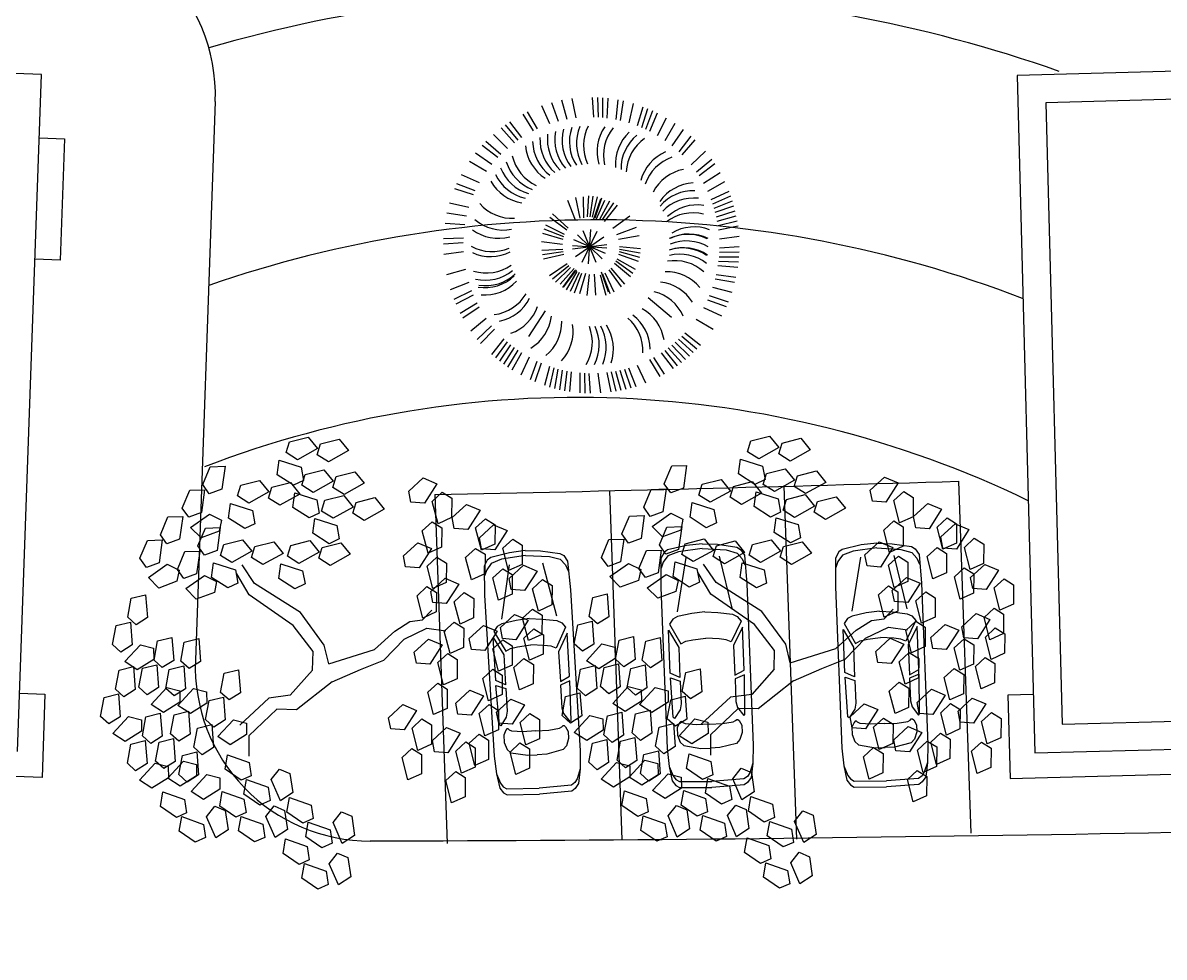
# Model space of a CAD drawing. Extents: x 302512 to 1034855, y -184136 to 410364.
# Drawn here: x 515227 to 531572, y -50571 to -37193 of the extents above; entities that cross this region are included whole.
import ezdxf

# ---------------------------------------------------------------- set-up
doc = ezdxf.new("R2010")
doc.units = 0
doc.header["$MEASUREMENT"] = 0
doc.linetypes.add('ACAD_ISO04W100', pattern=[30.5, 24, -3, 0.5, -3])
for name, color, linetype in [('2D', 3, 'Continuous'), ('TREE2', 84, 'Continuous'), ('WALL', 4, 'Continuous'), ('WZ', 2, 'Continuous'), ('树树', 104, 'Continuous'), ('环境', 8, 'Continuous'), ('红线', 20, 'Continuous'), ('道路线', 161, 'Continuous')]:
    doc.layers.add(name, color=color, linetype=linetype)
doc.styles.add('DIM', font='txt')

# ---------------------------------------------------------------- blocks, each defined once
blk = doc.blocks.new('A$C2FB4403F')
at = {"layer": 'WZ'}
for p, q in [((19976, 10685), (18724, 10729)), ((19632, 991), (19976, 10685)), ((19661, 1823), (20024, 1811)), ((20024, 1811), (19983, 619)), ((19983, 619), (16585, 737))]:
    blk.add_line(p, q, dxfattribs=at)
blk.add_lwpolyline([(19944, 9776), (20304, 9763), (20243, 8024), (19883, 8037)], dxfattribs=at)
blk = doc.blocks.new('A$C7F351EC2')
at = {"layer": 'WZ'}
for p, q in [((11135, 10828), (7549, 10732)), ((7549, 10732), (7801, 1037)), ((11146, 10428), (7959, 10343)), ((7959, 10343), (8190, 1447)), ((8190, 1447), (11229, 1527)), ((7801, 1037), (11640, 1137))]:
    blk.add_line(p, q, dxfattribs=at)
blk.add_lwpolyline([(7779, 1870), (7416, 1860), (7447, 668), (10846, 757), (10837, 1116)], dxfattribs=at)
blk = doc.blocks.new('M_F18')
for p, q in [((-817.1, 1597.1), (-695, 1697.2)), ((-695, 1697.2), (-586.3, 1644.3)), ((-2, 1552.7), (58.6, 1698.6)), ((58.6, 1698.6), (179.4, 1703.1)), ((179.4, 1703.1), (154.6, 1517)), ((-1054.4, 1505.4), (-932.2, 1605.4)), ((-932.2, 1605.4), (-823.5, 1552.5)), ((-804.8, 1506.1), (-817.1, 1597.1)), ((-586.3, 1644.3), (-695.9, 1491.8)), ((207.9, 1556.9), (249.7, 1658.4)), ((249.7, 1658.4), (340.8, 1647)), ((340.8, 1647), (406.2, 1503.2)), ((409.9, 1506), (470.4, 1651.8)), ((470.4, 1651.8), (591.3, 1656.4)), ((591.3, 1656.4), (566.5, 1470.2)), ((619.7, 1510.1), (661.6, 1611.7)), ((661.6, 1611.7), (752.7, 1600.2)), ((681.4, 1449.5), (741.9, 1595.4)), ((741.9, 1595.4), (862.8, 1599.9)), ((752.7, 1600.2), (818, 1456.4)), ((862.8, 1599.9), (838, 1413.8)), ((-1042, 1414.4), (-1054.4, 1505.4)), ((-823.5, 1552.5), (-933.2, 1400)), ((-695.9, 1491.8), (-804.8, 1506.1)), ((-589.3, 1409.2), (-467.1, 1509.3)), ((-467.1, 1509.3), (-358.4, 1456.4)), ((51.9, 1478.3), (-2, 1552.7)), ((154.6, 1517), (51.9, 1478.3)), ((327.1, 1411.8), (207.9, 1556.9)), ((406.2, 1503.2), (327.1, 1411.8)), ((463.7, 1431.6), (409.9, 1506)), ((738.9, 1365), (619.7, 1510.1)), ((891.2, 1453.7), (933.1, 1555.2)), ((933.1, 1555.2), (1024.2, 1543.8)), ((1024.2, 1543.8), (1089.5, 1400)), ((-933.2, 1400), (-1042, 1414.4)), ((-826.6, 1317.5), (-704.4, 1417.6)), ((-704.4, 1417.6), (-595.7, 1364.6)), ((-576.9, 1318.3), (-589.3, 1409.2)), ((-358.4, 1456.4), (-468.1, 1303.9)), ((235.6, 1304), (277.5, 1405.5)), ((277.5, 1405.5), (368.6, 1394.1)), ((566.5, 1470.2), (463.7, 1431.6)), ((735.2, 1375.1), (681.4, 1449.5)), ((838, 1413.8), (735.2, 1375.1)), ((818, 1456.4), (738.9, 1365)), ((1010.4, 1308.6), (891.2, 1453.7)), ((1089.5, 1400), (1010.4, 1308.6)), ((1040.7, 1252.4), (1101.3, 1398.2)), ((1101.3, 1398.2), (1222.1, 1402.8)), ((1222.1, 1402.8), (1197.3, 1216.6)), ((-1067.2, 1334.9), (-880.9, 1358.8)), ((-1031.7, 1219.3), (-1067.2, 1334.9)), ((-880.9, 1358.8), (-817.1, 1269.4)), ((-814.2, 1226.5), (-826.6, 1317.5)), ((-595.7, 1364.6), (-705.3, 1212.1)), ((-468.1, 1303.9), (-576.9, 1318.3)), ((-352.8, 1287.3), (-230.6, 1387.4)), ((-121.9, 1334.4), (-231.6, 1181.9)), ((-230.6, 1387.4), (-121.9, 1334.4)), ((354.8, 1158.9), (235.6, 1304)), ((368.6, 1394.1), (433.9, 1250.3)), ((647.4, 1257.2), (689.3, 1358.8)), ((689.3, 1358.8), (780.4, 1347.4)), ((780.4, 1347.4), (845.7, 1203.6)), ((1250.6, 1256.5), (1292.4, 1358.1)), ((1292.4, 1358.1), (1383.5, 1346.6)), ((1383.5, 1346.6), (1448.9, 1202.8)), ((-875.2, 1198.3), (-1031.7, 1219.3)), ((-817.1, 1269.4), (-875.2, 1198.3)), ((-705.3, 1212.1), (-814.2, 1226.5)), ((-590.1, 1195.5), (-467.9, 1295.6)), ((-359.2, 1242.6), (-468.8, 1090.2)), ((-467.9, 1295.6), (-359.2, 1242.6)), ((-340.4, 1196.3), (-352.8, 1287.3)), ((433.9, 1250.3), (354.8, 1158.9)), ((766.6, 1112.1), (647.4, 1257.2)), ((918.9, 1200.8), (960.8, 1302.3)), ((960.8, 1302.3), (1051.9, 1290.9)), ((1094.6, 1178), (1040.7, 1252.4)), ((1051.9, 1290.9), (1117.2, 1147.1)), ((1197.3, 1216.6), (1094.6, 1178)), ((1369.8, 1111.4), (1250.6, 1256.5)), ((-1027.5, 1108.9), (-905.3, 1209)), ((-796.6, 1156), (-906.2, 1003.5)), ((-905.3, 1209), (-796.6, 1156)), ((-839.4, 1147), (-653.1, 1170.9)), ((-803.9, 1031.4), (-839.4, 1147)), ((-653.1, 1170.9), (-589.3, 1081.5)), ((-577.7, 1104.5), (-590.1, 1195.5)), ((-231.6, 1181.9), (-340.4, 1196.3)), ((182.1, 1055.2), (242.6, 1201.1)), ((242.6, 1201.1), (363.4, 1205.6)), ((363.4, 1205.6), (338.6, 1019.5)), ((391.9, 1059.4), (433.8, 1160.9)), ((433.8, 1160.9), (524.9, 1149.5)), ((524.9, 1149.5), (590.2, 1005.7)), ((845.7, 1203.6), (766.6, 1112.1)), ((1038.1, 1055.7), (918.9, 1200.8)), ((1117.2, 1147.1), (1038.1, 1055.7)), ((1448.9, 1202.8), (1369.8, 1111.4)), ((-1554.2, 1048.2), (-1446.3, 1102.8)), ((-1548.4, 890.4), (-1554.2, 1048.2)), ((-1446.3, 1102.8), (-1391.2, 923.2)), ((-1264.8, 1017.1), (-1142.6, 1117.2)), ((-1033.9, 1064.2), (-1143.5, 911.8)), ((-1142.6, 1117.2), (-1033.9, 1064.2)), ((-1015.1, 1017.9), (-1027.5, 1108.9)), ((-647.4, 1010.4), (-803.9, 1031.4)), ((-589.3, 1081.5), (-647.4, 1010.4)), ((-602.9, 1025.1), (-416.6, 1049)), ((-567.4, 909.5), (-602.9, 1025.1)), ((-468.8, 1090.2), (-577.7, 1104.5)), ((-416.6, 1049), (-352.8, 959.6)), ((235.9, 980.8), (182.1, 1055.2)), ((511.1, 914.2), (391.9, 1059.4)), ((506.2, 886.3), (566.8, 1032.2)), ((566.8, 1032.2), (687.6, 1036.7)), ((687.6, 1036.7), (662.8, 850.6)), ((1278.3, 1003.6), (1320.2, 1105.2)), ((1320.2, 1105.2), (1411.3, 1093.8)), ((1411.3, 1093.8), (1476.6, 950)), ((-1252.4, 926.1), (-1264.8, 1017.1)), ((-906.2, 1003.5), (-1015.1, 1017.9)), ((-449.1, 836.5), (-327, 936.6)), ((-352.8, 959.6), (-410.9, 888.5)), ((-327, 936.6), (-218.3, 883.7)), ((338.6, 1019.5), (235.9, 980.8)), ((590.2, 1005.7), (511.1, 914.2)), ((716.1, 890.4), (757.9, 992)), ((757.9, 992), (849, 980.6)), ((849, 980.6), (914.4, 836.8)), ((1145.9, 858.1), (1206.5, 1003.9)), ((1206.5, 1003.9), (1327.3, 1008.5)), ((1397.5, 858.5), (1278.3, 1003.6)), ((1327.3, 1008.5), (1302.5, 822.3)), ((1355.8, 862.2), (1397.6, 963.7)), ((1476.6, 950), (1397.5, 858.5)), ((1397.6, 963.7), (1488.7, 952.3)), ((1488.7, 952.3), (1554.1, 808.5)), ((-1624.6, 803.8), (-1516.7, 858.3)), ((-1468.4, 845.2), (-1548.4, 890.4)), ((-1516.7, 858.3), (-1461.6, 678.8)), ((-1391.2, 923.2), (-1468.4, 845.2)), ((-1277.5, 846.7), (-1091.3, 870.6)), ((-1242.1, 731.1), (-1277.5, 846.7)), ((-1143.5, 911.8), (-1252.4, 926.1)), ((-1091.3, 870.6), (-1027.5, 781.2)), ((-686.4, 744.8), (-564.2, 844.9)), ((-410.9, 888.5), (-567.4, 909.5)), ((-564.2, 844.9), (-455.5, 791.9)), ((-218.3, 883.7), (-327.9, 731.2)), ((419.6, 806.5), (461.5, 908)), ((461.5, 908), (552.6, 896.6)), ((560, 811.9), (506.2, 886.3)), ((552.6, 896.6), (617.9, 752.8)), ((662.8, 850.6), (560, 811.9)), ((835.2, 745.3), (716.1, 890.4)), ((1199.7, 783.7), (1145.9, 858.1)), ((1474.9, 717.1), (1355.8, 862.2)), ((-1618.8, 645.9), (-1624.6, 803.8)), ((-1027.5, 781.2), (-1085.6, 710.1)), ((-455.5, 791.9), (-565.2, 639.4)), ((-436.8, 745.6), (-449.1, 836.5)), ((-327.9, 731.2), (-436.8, 745.6)), ((538.8, 661.4), (419.6, 806.5)), ((617.9, 752.8), (538.8, 661.4)), ((543.4, 647.7), (578.4, 750.9)), ((914.4, 836.8), (835.2, 745.3)), ((953.1, 670.4), (1013.6, 816.3)), ((1013.6, 816.3), (1134.5, 820.8)), ((1134.5, 820.8), (1109.7, 634.7)), ((1162.9, 674.5), (1204.8, 776.1)), ((1302.5, 822.3), (1199.7, 783.7)), ((1204.8, 776.1), (1295.9, 764.7)), ((1295.9, 764.7), (1361.2, 620.9)), ((1554.1, 808.5), (1474.9, 717.1)), ((-1461.6, 678.8), (-1538.9, 600.8)), ((-1490.8, 532.7), (-1397.2, 695.5)), ((-1397.2, 695.5), (-1287.4, 692.2)), ((-1287.4, 692.2), (-1265.9, 602.9)), ((-1085.6, 710.1), (-1242.1, 731.1)), ((-948.7, 611.4), (-826.5, 711.5)), ((-717.8, 658.5), (-827.4, 506)), ((-826.5, 711.5), (-717.8, 658.5)), ((-674, 653.8), (-686.4, 744.8)), ((-565.2, 639.4), (-674, 653.8)), ((743.8, 637.6), (785.6, 739.1)), ((785.6, 739.1), (876.7, 727.7)), ((876.7, 727.7), (942.1, 583.9)), ((1006.9, 596), (953.1, 670.4)), ((1282.1, 529.4), (1162.9, 674.5)), ((1383.5, 609.3), (1425.3, 710.9)), ((1425.3, 710.9), (1516.4, 699.5)), ((1516.4, 699.5), (1581.8, 555.6)), ((-1694.4, 531.8), (-1586.4, 586.3)), ((-1538.9, 600.8), (-1618.8, 645.9)), ((-1586.4, 586.3), (-1531.3, 406.8)), ((-1379, 578.7), (-1271.1, 633.3)), ((-1373.2, 420.9), (-1379, 578.7)), ((-1265.9, 602.9), (-1377.3, 491)), ((-1271.1, 633.3), (-1216, 453.7)), ((-1185.9, 519.6), (-1063.7, 619.7)), ((-955, 566.7), (-1064.7, 414.3)), ((-1063.7, 619.7), (-955, 566.7)), ((-936.3, 520.4), (-948.7, 611.4)), ((-699.2, 574.3), (-512.9, 598.2)), ((-663.7, 458.7), (-699.2, 574.3)), ((-512.9, 598.2), (-449.1, 508.8)), ((376.9, 469.3), (455.7, 591.5)), ((455.7, 591.5), (543.4, 647.7)), ((473.2, 441.1), (604.7, 600.7)), ((604.7, 600.7), (753.5, 647.7)), ((862.9, 492.4), (743.8, 637.6)), ((942.1, 583.9), (862.9, 492.4)), ((1109.7, 634.7), (1006.9, 596)), ((1361.2, 620.9), (1282.1, 529.4)), ((1502.6, 464.2), (1383.5, 609.3)), ((-1688.5, 373.9), (-1694.4, 531.8)), ((-1377.3, 491), (-1490.8, 532.7)), ((-1173.6, 428.6), (-1185.9, 519.6)), ((-827.4, 506), (-936.3, 520.4)), ((-449.1, 508.8), (-507.2, 437.7)), ((289.2, 262.9), (376.9, 469.3)), ((593.9, 379.3), (654.5, 525.2)), ((654.5, 525.2), (775.3, 529.7)), ((775.3, 529.7), (750.5, 343.6)), ((803.7, 383.5), (845.6, 485)), ((845.6, 485), (936.7, 473.6)), ((936.7, 473.6), (1002, 329.8)), ((1190.6, 421.7), (1232.5, 523.2)), ((1232.5, 523.2), (1323.6, 511.8)), ((1323.6, 511.8), (1388.9, 368)), ((1581.8, 555.6), (1502.6, 464.2)), ((-1608.6, 328.8), (-1688.5, 373.9)), ((-1531.3, 406.8), (-1608.6, 328.8)), ((-1449.4, 334.3), (-1341.5, 388.8)), ((-1293.3, 375.7), (-1373.2, 420.9)), ((-1341.5, 388.8), (-1286.4, 209.3)), ((-1216, 453.7), (-1293.3, 375.7)), ((-1198.7, 349.2), (-1012.4, 373)), ((-1064.7, 414.3), (-1173.6, 428.6)), ((-1012.4, 373), (-948.7, 283.7)), ((-823.7, 337.9), (-981.4, 431.8)), ((-507.2, 437.7), (-663.7, 458.7)), ((394.4, 215.9), (473.2, 441.1)), ((647.7, 304.9), (593.9, 379.3)), ((922.9, 238.3), (803.7, 383.5)), ((1309.8, 276.5), (1190.6, 421.7)), ((-1764.8, 287.3), (-1656.9, 341.8)), ((-1759, 129.5), (-1764.8, 287.3)), ((-1656.9, 341.8), (-1601.7, 162.3)), ((-1443.6, 176.4), (-1449.4, 334.3)), ((-1163.3, 233.6), (-1198.7, 349.2)), ((-948.7, 283.7), (-1006.7, 212.5)), ((-823.7, 234.6), (-990, 347.3)), ((-385.5, 281.6), (-823.7, 337.9)), ((-96.3, 122), (-385.5, 281.6)), ((750.5, 343.6), (647.7, 304.9)), ((1002, 329.8), (922.9, 238.3)), ((1075.7, 144.6), (1136.3, 290.5)), ((1136.3, 290.5), (1257.1, 295.1)), ((1257.1, 295.1), (1232.3, 108.9)), ((1388.9, 368), (1309.8, 276.5)), ((1408.8, 219.6), (1469.3, 365.5)), ((1469.3, 365.5), (1590.1, 370.1)), ((1590.1, 370.1), (1565.4, 183.9)), ((1618.6, 223.8), (1660.5, 325.3)), ((1660.5, 325.3), (1751.6, 313.9)), ((1751.6, 313.9), (1816.9, 170.1)), ((-1286.4, 209.3), (-1363.7, 131.3)), ((-1315.6, 63.2), (-1222, 226)), ((-1222, 226), (-1112.2, 222.7)), ((-1006.7, 212.5), (-1163.3, 233.6)), ((-1112.2, 222.7), (-1090.7, 133.5)), ((-394.4, 159.5), (-823.7, 234.6)), ((0, 0), (289.2, 262.9)), ((254.2, 65.7), (394.4, 215.9)), ((831.5, 130.6), (873.3, 232.1)), ((873.3, 232.1), (964.4, 220.7)), ((964.4, 220.7), (1029.7, 76.9)), ((1285.6, 148.8), (1327.4, 250.3)), ((1327.4, 250.3), (1418.5, 238.9)), ((1462.6, 145.2), (1408.8, 219.6)), ((1418.5, 238.9), (1483.9, 95.1)), ((1737.8, 78.7), (1618.6, 223.8)), ((-1679, 84.3), (-1759, 129.5)), ((-1601.7, 162.3), (-1679, 84.3)), ((-1631, 16.2), (-1537.3, 179)), ((-1537.3, 179), (-1427.6, 175.7)), ((-1363.7, 131.3), (-1443.6, 176.4)), ((-1427.6, 175.7), (-1406, 86.5)), ((-1090.7, 133.5), (-1202.1, 21.5)), ((-157.7, 37.5), (-394.4, 159.5)), ((0, 0), (-96.3, 122)), ((950.6, -14.6), (831.5, 130.6)), ((1129.6, 70.2), (1075.7, 144.6)), ((1232.3, 108.9), (1129.6, 70.2)), ((1404.8, 3.7), (1285.6, 148.8)), ((1483.9, 95.1), (1404.8, 3.7)), ((1565.4, 183.9), (1462.6, 145.2)), ((1816.9, 170.1), (1737.8, 78.7)), ((-1517.5, -25.5), (-1631, 16.2)), ((-1406, 86.5), (-1517.5, -25.5)), ((-1202.1, 21.5), (-1315.6, 63.2)), ((-96.3, -103.4), (-157.7, 37.5)), ((87.7, -122.2), (254.2, 65.7)), ((1029.7, 76.9), (950.6, -14.6)), ((1646.3, -29.1), (1688.2, 72.4)), ((1688.2, 72.4), (1779.3, 61)), ((1779.3, 61), (1844.6, -82.8)), ((628.9, -193.4), (689.4, -47.5)), ((689.4, -47.5), (810.3, -43)), ((810.3, -43), (785.5, -229.1)), ((838.7, -189.3), (880.6, -87.7)), ((880.6, -87.7), (971.7, -99.1)), ((1031.9, -212.2), (1092.5, -66.3)), ((1092.5, -66.3), (1213.3, -61.7)), ((1213.3, -61.7), (1188.5, -247.9)), ((1313.3, -104.1), (1355.1, -2.5)), ((1355.1, -2.5), (1446.2, -14)), ((1446.2, -14), (1511.6, -157.8)), ((1765.5, -174.2), (1646.3, -29.1)), ((1844.6, -82.8), (1765.5, -174.2)), ((-1685.7, -196.4), (-1591.8, -120.3)), ((-1591.8, -120.3), (-1500, -284.1)), ((-96.3, -103.4), (-175.2, -366.3)), ((87.7, -122.2), (-78.8, -450.8)), ((971.7, -99.1), (1037, -243)), ((1241.7, -208), (1283.6, -106.5)), ((1283.6, -106.5), (1374.7, -117.9)), ((1432.5, -249.2), (1313.3, -104.1)), ((1374.7, -117.9), (1440, -261.7)), ((1511.6, -157.8), (1432.5, -249.2)), ((-1646.7, -349.4), (-1685.7, -196.4)), ((-1142.6, -337.1), (-1048.6, -261)), ((-1048.6, -261), (-956.8, -424.8)), ((682.7, -267.8), (628.9, -193.4)), ((785.5, -229.1), (682.7, -267.8)), ((957.9, -334.4), (838.7, -189.3)), ((1037, -243), (957.9, -334.4)), ((1085.7, -286.6), (1031.9, -212.2)), ((1188.5, -247.9), (1085.7, -286.6)), ((1360.9, -353.1), (1241.7, -208)), ((1440, -261.7), (1360.9, -353.1)), ((-1559, -376.7), (-1646.7, -349.4)), ((-1500, -284.1), (-1559, -376.7)), ((-1344.1, -421.6), (-1250.1, -345.5)), ((-1250.1, -345.5), (-1158.3, -509.3)), ((-1103.5, -490.2), (-1142.6, -337.1)), ((-739.6, -431), (-645.6, -354.9)), ((-645.6, -354.9), (-553.8, -518.8)), ((-175.2, -366.3), (-324.2, -460)), ((866.4, -442.1), (908.3, -340.6)), ((908.3, -340.6), (999.4, -352)), ((999.4, -352), (1064.7, -495.8)), ((1269.5, -460.9), (1311.3, -359.4)), ((1311.3, -359.4), (1402.4, -370.8)), ((1402.4, -370.8), (1467.7, -514.6)), ((-1702.9, -450.2), (-1609, -374.1)), ((-1663.9, -603.3), (-1702.9, -450.2)), ((-1609, -374.1), (-1517.2, -537.9)), ((-1305, -574.6), (-1344.1, -421.6)), ((-956.8, -424.8), (-1015.9, -517.4)), ((-700.5, -584.1), (-739.6, -431)), ((-324.2, -460), (-446.8, -760.6)), ((-78.8, -450.8), (-227.8, -516.5)), ((985.6, -587.3), (866.4, -442.1)), ((1388.6, -606), (1269.5, -460.9)), ((-1517.2, -537.9), (-1576.2, -630.5)), ((-1514.8, -686.9), (-1457.7, -508)), ((-1457.7, -508), (-1349.7, -488)), ((-1349.7, -488), (-1309.8, -570.7)), ((-1158.3, -509.3), (-1217.4, -601.9)), ((-1159.7, -590.9), (-1065.8, -514.8)), ((-1015.9, -517.4), (-1103.5, -490.2)), ((-1065.8, -514.8), (-974, -678.6)), ((-553.8, -518.8), (-612.8, -611.3)), ((-227.8, -516.5), (-341.7, -807.4)), ((1064.7, -495.8), (985.6, -587.3)), ((1467.7, -514.6), (1388.6, -606)), ((-1576.2, -630.5), (-1663.9, -603.3)), ((-1309.8, -570.7), (-1395.1, -703.7)), ((-1361.2, -675.4), (-1267.3, -599.3)), ((-1217.4, -601.9), (-1305, -574.6)), ((-1267.3, -599.3), (-1175.5, -763.1)), ((-1120.7, -744), (-1159.7, -590.9)), ((-971.7, -827.6), (-914.5, -648.7)), ((-914.5, -648.7), (-806.6, -628.7)), ((-806.6, -628.7), (-766.7, -711.4)), ((-756.7, -684.9), (-662.8, -608.8)), ((-612.8, -611.3), (-700.5, -584.1)), ((-662.8, -608.8), (-571, -772.6)), ((-1528.1, -769.1), (-1434.1, -693)), ((-1395.1, -703.7), (-1514.8, -686.9)), ((-1434.1, -693), (-1342.3, -856.8)), ((-1322.2, -828.4), (-1361.2, -675.4)), ((-1173.2, -912.1), (-1116.1, -733.2)), ((-1033, -771.2), (-1120.7, -744)), ((-1116.1, -733.2), (-1008.1, -713.2)), ((-974, -678.6), (-1033, -771.2)), ((-1008.1, -713.2), (-968.2, -795.9)), ((-766.7, -711.4), (-851.9, -844.4)), ((-717.7, -837.9), (-756.7, -684.9)), ((-568.7, -921.6), (-511.5, -742.7)), ((-511.5, -742.7), (-403.6, -722.7)), ((-403.6, -722.7), (-363.7, -805.4)), ((-1489, -922.2), (-1528.1, -769.1)), ((-1234.5, -855.7), (-1322.2, -828.4)), ((-1175.5, -763.1), (-1234.5, -855.7)), ((-968.2, -795.9), (-1053.4, -928.8)), ((-851.9, -844.4), (-971.7, -827.6)), ((-967.4, -909.8), (-873.4, -833.7)), ((-873.4, -833.7), (-781.6, -997.5)), ((-630, -865.2), (-717.7, -837.9)), ((-571, -772.6), (-630, -865.2)), ((-363.7, -805.4), (-448.9, -938.3)), ((-341.7, -807.4), (-271.7, -957.7)), ((-1401.4, -949.4), (-1489, -922.2)), ((-1342.3, -856.8), (-1401.4, -949.4)), ((-1053.4, -928.8), (-1173.2, -912.1)), ((-928.4, -1062.9), (-967.4, -909.8)), ((-748.2, -928.6), (-654.2, -852.5)), ((-709.2, -1081.6), (-748.2, -928.6)), ((-654.2, -852.5), (-562.4, -1016.3)), ((-448.9, -938.3), (-568.7, -921.6)), ((-1545.3, -1022.9), (-1451.3, -946.8)), ((-1506.2, -1176), (-1545.3, -1022.9)), ((-1451.3, -946.8), (-1359.5, -1110.6)), ((-1168.9, -1022.5), (-1074.9, -946.4)), ((-1129.9, -1175.5), (-1168.9, -1022.5)), ((-1074.9, -946.4), (-983.1, -1110.2)), ((-781.6, -997.5), (-840.7, -1090.1)), ((-562.4, -1016.3), (-621.5, -1108.9)), ((-434.5, -1021.5), (-247.5, -1003.8)), ((-402.9, -1138.3), (-434.5, -1021.5)), ((-247.5, -1003.8), (-186.7, -1095.2)), ((-25.7, -1055.6), (-0.3, -948.8)), ((-0.3, -948.8), (91.4, -945.7)), ((91.4, -945.7), (178.6, -1077.4)), ((-1359.5, -1110.6), (-1418.5, -1203.2)), ((-1357.2, -1259.6), (-1300.1, -1080.7)), ((-1300.1, -1080.7), (-1192.1, -1060.7)), ((-1192.1, -1060.7), (-1152.2, -1143.4)), ((-983.1, -1110.2), (-1042.2, -1202.8)), ((-984.6, -1163.6), (-890.6, -1087.5)), ((-840.7, -1090.1), (-928.4, -1062.9)), ((-890.6, -1087.5), (-798.8, -1251.3)), ((-765.4, -1182.4), (-671.4, -1106.3)), ((-621.5, -1108.9), (-709.2, -1081.6)), ((-671.4, -1106.3), (-579.6, -1270.1)), ((-186.7, -1095.2), (-247.1, -1164.4)), ((114.9, -1180.2), (-25.7, -1055.6)), ((178.6, -1077.4), (114.9, -1180.2)), ((170, -1124.8), (357, -1107)), ((357, -1107), (417.8, -1198.4)), ((578.8, -1158.9), (604.2, -1052)), ((604.2, -1052), (695.9, -1048.9)), ((695.9, -1048.9), (783.1, -1180.6)), ((-1418.5, -1203.2), (-1506.2, -1176)), ((-1152.2, -1143.4), (-1237.4, -1276.4)), ((-1186.1, -1276.3), (-1092.1, -1200.2)), ((-1042.2, -1202.8), (-1129.9, -1175.5)), ((-1092.1, -1200.2), (-1000.3, -1364)), ((-945.5, -1316.7), (-984.6, -1163.6)), ((-726.4, -1335.4), (-765.4, -1182.4)), ((-739.4, -1221.4), (-631.4, -1201.4)), ((-631.4, -1201.4), (-591.5, -1284.1)), ((-247.1, -1164.4), (-402.9, -1138.3)), ((-209.3, -1139.8), (-22.3, -1122.1)), ((-177.6, -1256.5), (-209.3, -1139.8)), ((-22.3, -1122.1), (38.5, -1213.5)), ((201.6, -1241.5), (170, -1124.8)), ((417.8, -1198.4), (357.4, -1267.6)), ((719.4, -1283.4), (578.8, -1158.9)), ((783.1, -1180.6), (719.4, -1283.4)), ((-1237.4, -1276.4), (-1357.2, -1259.6)), ((-1147, -1429.4), (-1186.1, -1276.3)), ((-798.8, -1251.3), (-857.9, -1343.9)), ((-796.5, -1400.3), (-739.4, -1221.4)), ((-591.5, -1284.1), (-676.8, -1417.1)), ((-579.6, -1270.1), (-638.7, -1362.7)), ((-577.3, -1419.1), (-520.2, -1240.2)), ((-520.2, -1240.2), (-412.2, -1220.2)), ((-372.3, -1302.9), (-457.6, -1435.8)), ((-412.2, -1220.2), (-372.3, -1302.9)), ((-346.8, -1312.4), (-159.9, -1294.7)), ((-21.9, -1282.7), (-177.6, -1256.5)), ((-159.9, -1294.7), (-99, -1386.1)), ((38.5, -1213.5), (-21.9, -1282.7)), ((62, -1346.5), (87.4, -1239.7)), ((87.4, -1239.7), (179.1, -1236.6)), ((179.1, -1236.6), (266.3, -1368.3)), ((357.4, -1267.6), (201.6, -1241.5)), ((395.2, -1243.1), (582.2, -1225.3)), ((426.9, -1359.8), (395.2, -1243.1)), ((582.2, -1225.3), (643, -1316.7)), ((-1000.3, -1364), (-1059.4, -1456.6)), ((-998, -1513), (-940.9, -1334.1)), ((-857.9, -1343.9), (-945.5, -1316.7)), ((-940.9, -1334.1), (-832.9, -1314.1)), ((-793, -1396.8), (-878.3, -1529.8)), ((-832.9, -1314.1), (-793, -1396.8)), ((-638.7, -1362.7), (-726.4, -1335.4)), ((-315.2, -1429.1), (-346.8, -1312.4)), ((-99, -1386.1), (-159.4, -1455.3)), ((202.6, -1471.1), (62, -1346.5)), ((266.3, -1368.3), (202.6, -1471.1)), ((582.6, -1385.9), (426.9, -1359.8)), ((643, -1316.7), (582.6, -1385.9)), ((692.9, -1478), (718.2, -1371.1)), ((718.2, -1371.1), (810, -1368)), ((810, -1368), (897.1, -1499.8)), ((-1059.4, -1456.6), (-1147, -1429.4)), ((-676.8, -1417.1), (-796.5, -1400.3)), ((-457.6, -1435.8), (-577.3, -1419.1)), ((-376.2, -1553.2), (-350.8, -1446.3)), ((-350.8, -1446.3), (-259.1, -1443.2)), ((-159.4, -1455.3), (-315.2, -1429.1)), ((-259.1, -1443.2), (-171.9, -1575)), ((-121.6, -1430.7), (65.3, -1413)), ((-90, -1547.4), (-121.6, -1430.7)), ((65.3, -1413), (126.2, -1504.4)), ((284, -1443.9), (471, -1426.1)), ((315.7, -1560.6), (284, -1443.9)), ((471, -1426.1), (531.8, -1517.5)), ((833.4, -1602.5), (692.9, -1478)), ((-878.3, -1529.8), (-998, -1513)), ((-785, -1519.1), (-598.1, -1501.3)), ((-753.4, -1635.8), (-785, -1519.1)), ((-598.1, -1501.3), (-537.2, -1592.7)), ((-235.6, -1677.7), (-376.2, -1553.2)), ((-171.9, -1575), (-235.6, -1677.7)), ((65.8, -1573.6), (-90, -1547.4)), ((126.2, -1504.4), (65.8, -1573.6)), ((471.4, -1586.7), (315.7, -1560.6)), ((531.8, -1517.5), (471.4, -1586.7)), ((509.2, -1562.2), (696.2, -1544.4)), ((540.9, -1678.9), (509.2, -1562.2)), ((696.2, -1544.4), (757, -1635.8)), ((897.1, -1499.8), (833.4, -1602.5)), ((-597.6, -1661.9), (-753.4, -1635.8)), ((-537.2, -1592.7), (-597.6, -1661.9)), ((-559.8, -1637.4), (-372.8, -1619.6)), ((-528.2, -1754.1), (-559.8, -1637.4)), ((-372.8, -1619.6), (-312, -1711)), ((757, -1635.8), (696.7, -1705)), ((-372.4, -1780.2), (-528.2, -1754.1)), ((-312, -1711), (-372.4, -1780.2)), ((696.7, -1705), (540.9, -1678.9))]:
    blk.add_line(p, q)
at = {"width": 0.8, "flags": 9}
for tag in ['XSIZE', 'YSIZE']:
    blk.add_attdef(tag, (0, 0), '', height=0.5, dxfattribs=at)
at = {"style": 'DIM', "flags": 1}
for tag in ['YVALUE', 'XVALUE']:
    blk.add_attdef(tag, (0, 0), '', height=0.02, dxfattribs=at)
blk = doc.blocks.new('Z')
at = {"layer": 'TREE2', "xscale": 1.755, "yscale": 1.755, "zscale": 1.755}
blk.add_blockref('M_F18', (0, 0), dxfattribs=at)
blk = doc.blocks.new('M_F1ELN')
for p, q in [((15, 457.6), (10.6, 527.5)), ((30.8, 457), (28.9, 527)), ((46.6, 455.9), (47.2, 525.9)), ((-140.8, 433.2), (-168.8, 497.4)), ((-110.5, 442.4), (-133.9, 508.4)), ((-79.6, 449.5), (-98.4, 517)), ((-48.3, 454.4), (-62.3, 523)), ((62.4, 454.2), (65.4, 524.2)), ((93.7, 449.2), (101.5, 518.8)), ((109.2, 445.8), (119.4, 515.1)), ((139.8, 437.6), (154.8, 506)), ((169.7, 427.2), (189.5, 494.4)), ((184.4, 421.2), (206.5, 487.7)), ((-199.1, 408.6), (-235.8, 468.3)), ((-184.9, 415.5), (-219.5, 476.4)), ((198.9, 414.8), (223.3, 480.4)), ((213.1, 407.8), (239.8, 472.6)), ((240.8, 392.4), (272, 455.1)), ((-266.3, 366.8), (-312.8, 419.2)), ((-253.5, 376.1), (-298.1, 430.1)), ((-240.3, 384.9), (-283.1, 440.4)), ((267.3, 375.1), (302.8, 435.5)), ((292.6, 355.9), (332.2, 413.7)), ((-314.2, 325.3), (-367.6, 370.7)), ((-291, 346.9), (-341, 395.9)), ((316.5, 335.1), (360, 390)), ((327.9, 324.1), (373.3, 377.4)), ((-346.1, 290.1), (-403.9, 329.7)), ((-325.3, 313.9), (-380.1, 357.5)), ((359.6, 288.7), (410.3, 337)), ((-365.2, 264.8), (-425.6, 300.3)), ((378.6, 263.4), (432.6, 308)), ((387.5, 250.2), (443, 292.9)), ((-390.5, 224.5), (-454.3, 253.5)), ((403.7, 223), (462.1, 261.8)), ((-411.4, 181.9), (-477.9, 204)), ((-404.9, 196.3), (-470.6, 220.8)), ((418.1, 194.7), (479, 229.3)), ((-50, 92.9), (-77.6, 162.1)), ((-33.4, 99.6), (-48.6, 172.5)), ((-20.6, 100.3), (-21.5, 174.8)), ((-7.1, 103.9), (-2.9, 178.3)), ((1.8, 103.9), (12.5, 177.6)), ((10.7, 103), (27.8, 175.5)), ((14.8, 97.8), (39.5, 168.1)), ((19.5, 101.4), (42.8, 172.1)), ((23.4, 95.3), (54, 163.2)), ((430.4, 165.5), (493.6, 195.8)), ((435.8, 150.6), (500, 178.7)), ((-427.7, 137.2), (-496.1, 152.3)), ((36.4, 95.9), (71.7, 161.5)), ((44.5, 92), (85.3, 154.3)), ((52.2, 87.5), (98.3, 146)), ((440.6, 135.6), (505.8, 161.3)), ((445, 120.3), (511, 143.8)), ((448.8, 104.9), (515.6, 126.1)), ((-442.1, 75.5), (-511.9, 80.9)), ((-436, 106.6), (-505.3, 116.9)), ((-80.8, 57.3), (-140.5, 102)), ((-75.8, 64.7), (-131.3, 114.4)), ((81.6, 64.8), (142.7, 107.5)), ((452.1, 89.4), (519.5, 108.2)), ((454.8, 73.8), (522.9, 90.3)), ((-94, 24.3), (-165.3, 45.9)), ((-91.8, 33), (-160.9, 60.7)), ((-88.8, 41.4), (-155.3, 75.1)), ((43.8, -44), (-43.3, 41.2)), ((-25.9, -56.4), (26.3, 53.6)), ((22.9, -57.9), (-22.5, 55.1)), ((-3.6, -62.2), (4, 59.4)), ((96.1, 42.3), (166.1, 67.8)), ((456.9, 58.1), (525.6, 72.2)), ((-447.7, 12.4), (-517.7, 8.1)), ((-447.2, 28.3), (-517.2, 26.3)), ((-96, 6.6), (-170, 15.5)), ((-60.6, 2.4), (61, -5.2)), ((-60.2, -9.3), (60.6, 6.5)), ((56, -25.9), (-55.5, 23.1)), ((-49.5, -36.6), (49.9, 33.8)), ((102.2, 25.6), (175.6, 38.5)), ((459.6, 26.5), (529.1, 35.8)), ((-447.2, -19.2), (-516.7, -28.5)), ((-95, -11.2), (-169.4, -15.2)), ((-93.3, -19.9), (-167.1, -30.5)), ((-90.9, -28.5), (-163.4, -45.5)), ((102.4, -27.3), (172.4, -52.8)), ((104.3, -18.6), (176.3, -37.9)), ((105.4, -9.8), (178.8, -22.7)), ((105.8, -0.8), (180, -7.3)), ((458.4, -36.8), (528.5, -37.3)), ((459.6, -21), (529.6, -19)), ((460.1, -5.1), (530.1, -0.8)), ((-79.9, -62.3), (-141.6, -104.1)), ((-74, -68.9), (-131.7, -116)), ((-67.5, -75), (-120.9, -126.9)), ((-54.9, -78.4), (-104.6, -133.9)), ((74.7, -77.2), (123.1, -133.8)), ((87.5, -59.6), (144.6, -107.5)), ((92.3, -52), (153.3, -94.8)), ((96.4, -44.1), (160.9, -81.4)), ((454.5, -68.2), (524.3, -73.6)), ((456.7, -52.5), (526.7, -55.5)), ((-439.6, -82.1), (-507.1, -100.9)), ((-53, -85.4), (-96.6, -145.8)), ((-47.5, -83.4), (-92.2, -143)), ((-45.1, -89.6), (-83.3, -153.6)), ((-36.9, -93.1), (-69.4, -160.2)), ((-28.4, -95.9), (-54.9, -165.5)), ((-14.5, -96.5), (-36.1, -167.8)), ((-2, -99.6), (-9.5, -173.8)), ((15.8, -98.3), (21.2, -172.6)), ((37.6, -101.4), (57.5, -173.2)), ((41.3, -90.5), (65.8, -160.9)), ((45.8, -97.9), (71.9, -167.7)), ((53.7, -93.7), (85.8, -160.9)), ((68.2, -83.3), (111.4, -143.9)), ((444.5, -114.7), (513.4, -127.4)), ((448.4, -99.3), (517.7, -109.6)), ((-428.2, -128.3), (-493.4, -154)), ((-418, -158.2), (-481.2, -188.5)), ((435.2, -145), (503.1, -162.4)), ((-412.1, -173), (-474.2, -205.4)), ((-398.7, -201.7), (-458.4, -238.4)), ((207, -180.8), (290.3, -250.9)), ((417.3, -189), (483, -213.5)), ((423.8, -174.6), (490.3, -196.7)), ((-391.3, -215.7), (-449.7, -254.5)), ((-157.7, -228.4), (-216.7, -319.8)), ((402.9, -217.2), (466.7, -246.2)), ((-366.2, -256.1), (-420.2, -300.7)), ((-347.2, -281.4), (-397.9, -329.7)), ((377.6, -257.5), (438, -293)), ((-337, -293.6), (-386.1, -343.6)), ((326.6, -318), (380, -363.4)), ((337.7, -306.6), (392.5, -350.2)), ((-304.1, -327.8), (-347.6, -382.7)), ((-292.3, -338.4), (-333.9, -394.8)), ((-280.2, -348.6), (-319.8, -406.4)), ((-267.7, -358.4), (-305.3, -417.6)), ((278.7, -359.5), (325.2, -411.9)), ((291.3, -349.7), (339.5, -400.5)), ((303.4, -339.6), (353.4, -388.6)), ((315.2, -329), (366.9, -376.3)), ((-254.9, -367.8), (-290.4, -428.2)), ((-241.8, -376.7), (-275.1, -438.3)), ((-214.7, -393), (-243.6, -456.8)), ((211.6, -401.3), (248.2, -461)), ((225.6, -393.9), (264.3, -452.2)), ((252.8, -377.6), (295.5, -433.1)), ((265.9, -368.8), (310.5, -422.8)), ((-186.5, -407.5), (-210.9, -473.1)), ((-172, -413.9), (-194.1, -480.4)), ((-142.4, -425.4), (-159.9, -493.2)), ((-127.4, -430.3), (-142.4, -498.7)), ((-112.1, -434.7), (-124.8, -503.6)), ((-96.8, -438.5), (-107, -507.8)), ((-81.3, -441.9), (-89.1, -511.5)), ((-65.7, -444.6), (-71.1, -514.5)), ((92, -442.2), (110.8, -509.7)), ((107.5, -438.9), (128.6, -505.7)), ((122.9, -435.1), (146.3, -501.1)), ((138.1, -430.8), (163.9, -495.9)), ((168.1, -420.5), (198.3, -483.7)), ((-34.2, -448.6), (-34.7, -518.6)), ((-18.4, -449.7), (-16.5, -519.7)), ((-2.6, -450.3), (1.8, -520.2)), ((29.1, -449.8), (38.3, -519.2)), ((60.7, -447.1), (74.7, -515.7)), ((76.4, -444.9), (92.8, -513))]:
    blk.add_line(p, q)
for centre, start, end in [((30.3, 377.7), 169.2494, 220.9442), ((56.4, 375.1), 165.2494, 216.9442), ((82.2, 370.7), 161.2494, 212.9442), ((107.6, 364.5), 157.2494, 208.9442), ((132.5, 356.6), 153.2494, 204.9442), ((180.4, 335.6), 145.2494, 196.9442), ((203.1, 322.6), 141.2494, 192.9442), ((-48, 374.5), 181.2494, 232.9442), ((-22, 377.4), 177.2494, 228.9442), ((4.2, 378.5), 173.2494, 224.9442), ((245.6, 292.1), 133.2494, 184.9442), ((265.1, 274.7), 129.2494, 180.9442), ((283.4, 256), 125.2494, 176.9442), ((-73.7, 369.9), 185.2494, 236.9442), ((329.8, 192.8), 113.2494, 164.9442), ((-148.1, 345.2), 197.2494, 248.9442), ((-123.9, 355.2), 193.2494, 244.9442), ((342.2, 169.8), 109.2494, 160.9442), ((-194.1, 320.5), 205.2494, 256.9442), ((-171.6, 333.7), 201.2494, 252.9442), ((362.1, 121.4), 101.2494, 152.9442), ((-215.8, 305.7), 209.2494, 260.9442), ((375, 70.7), 93.2494, 144.9442), ((367.4, 43), 87.9593, 139.6541), ((368.8, 16.8), 83.9593, 135.6541), ((-273.7, 253), 221.2494, 272.9442), ((380.9, -7.4), 81.2494, 132.9442), ((-305.7, 211.6), 229.2494, 280.9442), ((366.1, -35.4), 75.9593, 127.6541), ((-322.9, 182.3), 233.2947, 284.9895), ((348.5, -111.7), 63.9593, 115.6541), ((352.1, -110.6), 64.0122, 115.707), ((370.4, -85.1), 69.2494, 120.9442), ((-345.5, 135.2), 241.2947, 292.9895), ((342.7, -135), 60.0122, 111.707), ((-350.9, 117.6), 245.2494, 296.9442), ((328.1, -159.9), 55.9593, 107.6541), ((319, -181.7), 52.0122, 103.707), ((331.7, -158.8), 56.0122, 107.707), ((-366.6, 59.7), 253.2947, 304.9895), ((301.2, -204.7), 47.9593, 99.6541), ((-370.1, 33.8), 257.2947, 308.9895), ((-371.8, 7.7), 261.2947, 312.9895), ((-368.5, 14.7), 261.2494, 312.9442), ((272, -244.3), 40.0122, 91.707), ((-371.6, -18.5), 265.2947, 316.9895), ((191, -310.1), 24.0122, 75.707), ((233.8, -280), 32.0122, 83.707), ((-357, -89), 277.2494, 328.9442), ((-349.7, -114.1), 281.2494, 332.9442), ((-329.8, -162.5), 289.2494, 340.9442), ((111.5, -356.1), 9.2494, 60.9442), ((-287.9, -228.7), 301.2494, 352.9442), ((-252.7, -267.4), 309.2494, 0.9442), ((-212.5, -300.8), 317.2494, 8.9442), ((-95.2, -357.2), 337.2494, 28.9442), ((-69.8, -363.4), 341.2494, 32.9442), ((34.4, -370.1), 357.2494, 48.9442), ((60.4, -367.2), 1.2494, 52.9442), ((-144.4, -339.6), 329.2494, 20.9442), ((-120.1, -349.3), 333.2494, 24.9442)]:
    blk.add_arc(centre, 154, start, end)
at = {"width": 0.8, "flags": 9}
for tag in ['XSIZE', 'YSIZE']:
    blk.add_attdef(tag, (0, 0), '', height=0.5, dxfattribs=at)
blk = doc.blocks.new('car')
at = {"layer": '环境', "linetype": 'Continuous'}
for p, q in [((397562405, 49052187), (397562148, 49052170)), ((397564716, 49052187), (397562405, 49052187)), ((397565127, 49052170), (397564716, 49052187)), ((397561840, 49052033), (397561823, 49051570)), ((397561874, 49052084), (397561840, 49052033)), ((397561943, 49052135), (397561874, 49052084)), ((397561926, 49052033), (397561909, 49051570)), ((397561960, 49052084), (397561926, 49052033)), ((397562148, 49052170), (397561943, 49052135)), ((397562011, 49052118), (397561960, 49052084)), ((397562148, 49052170), (397562011, 49052118)), ((397562593, 49052033), (397562491, 49051998)), ((397562696, 49052033), (397562593, 49052033)), ((397562765, 49051998), (397562696, 49052033)), ((397562833, 49052067), (397562850, 49052084)), ((397562953, 49051981), (397562833, 49052067)), ((397562850, 49052084), (397563415, 49052101)), ((397563415, 49052101), (397563364, 49051964)), ((397563415, 49051964), (397563484, 49052101)), ((397563484, 49052101), (397564100, 49052101)), ((397564100, 49052101), (397563843, 49051964)), ((397564186, 49052084), (397563895, 49051930)), ((397564254, 49052033), (397564186, 49052084)), ((397564288, 49051964), (397564254, 49052033)), ((397565076, 49052135), (397564990, 49052170)), ((397565162, 49052067), (397565076, 49052135)), ((397565213, 49052118), (397565127, 49052170)), ((397565213, 49051913), (397565162, 49052067)), ((397565247, 49052067), (397565213, 49052118)), ((397565299, 49051793), (397565247, 49052067)), ((397562439, 49051947), (397562388, 49051707)), ((397562491, 49051998), (397562439, 49051947)), ((397562730, 49051759), (397562748, 49051913)), ((397562748, 49051913), (397562765, 49051947)), ((397562782, 49051981), (397562765, 49051998)), ((397562765, 49051947), (397562782, 49051964)), ((397562782, 49051964), (397562782, 49051981)), ((397563039, 49051964), (397562953, 49051981)), ((397563364, 49051964), (397563039, 49051964)), ((397563843, 49051964), (397563415, 49051964)), ((397563895, 49051930), (397563929, 49051861)), ((397563929, 49051861), (397563946, 49051759)), ((397564323, 49051759), (397564288, 49051964)), ((397565127, 49051810), (397564357, 49051964)), ((397565247, 49051570), (397565213, 49051913)), ((397562388, 49051707), (397562388, 49051570)), ((397562730, 49051570), (397562730, 49051759)), ((397563946, 49051759), (397563963, 49051570)), ((397564340, 49051570), (397564323, 49051759)), ((397565316, 49051570), (397565299, 49051793)), ((397561840, 49051108), (397561823, 49051570)), ((397561926, 49051108), (397561909, 49051570)), ((397562388, 49051433), (397562388, 49051570)), ((397562730, 49051570), (397562730, 49051382)), ((397563946, 49051382), (397563963, 49051570)), ((397564340, 49051570), (397564323, 49051382)), ((397565247, 49051570), (397565213, 49051228)), ((397565316, 49051570), (397565299, 49051348)), ((397562439, 49051194), (397562388, 49051433)), ((397562730, 49051382), (397562748, 49051228)), ((397563929, 49051279), (397563946, 49051382)), ((397564323, 49051382), (397564288, 49051177)), ((397562748, 49051228), (397562765, 49051194)), ((397563895, 49051211), (397563929, 49051279)), ((397564186, 49051057), (397563895, 49051211)), ((397565127, 49051331), (397564357, 49051177)), ((397565213, 49051228), (397565162, 49051074)), ((397565299, 49051348), (397565247, 49051074)), ((397561874, 49051057), (397561840, 49051108)), ((397561943, 49051005), (397561874, 49051057)), ((397561960, 49051057), (397561926, 49051108)), ((397562011, 49051022), (397561960, 49051057)), ((397562491, 49051142), (397562439, 49051194)), ((397562593, 49051108), (397562491, 49051142)), ((397562696, 49051108), (397562593, 49051108)), ((397562765, 49051142), (397562696, 49051108)), ((397562765, 49051194), (397562782, 49051177)), ((397562782, 49051159), (397562765, 49051142)), ((397562782, 49051177), (397562782, 49051159)), ((397562953, 49051159), (397562833, 49051074)), ((397562833, 49051074), (397562850, 49051057)), ((397562850, 49051057), (397563415, 49051040)), ((397563039, 49051177), (397562953, 49051159)), ((397563364, 49051177), (397563039, 49051177)), ((397563415, 49051040), (397563364, 49051177)), ((397563415, 49051177), (397563484, 49051040)), ((397563843, 49051177), (397563415, 49051177)), ((397563484, 49051040), (397564100, 49051040)), ((397564100, 49051040), (397563843, 49051177)), ((397564254, 49051108), (397564186, 49051057)), ((397564288, 49051177), (397564254, 49051108)), ((397565162, 49051074), (397565076, 49051005)), ((397565247, 49051074), (397565213, 49051022)), ((397562148, 49050971), (397561943, 49051005)), ((397562148, 49050971), (397562011, 49051022)), ((397562405, 49050954), (397562148, 49050971)), ((397564716, 49050954), (397562405, 49050954)), ((397565127, 49050971), (397564716, 49050954)), ((397565076, 49051005), (397564990, 49050971)), ((397565213, 49051022), (397565127, 49050971))]:
    blk.add_line(p, q, dxfattribs=at)

msp = doc.modelspace()

# ---------------------------------------------------------------- linework, layer by layer
at = {"layer": '2D'}
for centre, radius, start, end in [((523456, -56699), 19940, 70.6266, 106.2113), ((523463, -57002), 16988, 69.0362, 109.1572), ((523171, -57390), 14833, 64.2025, 111.1147)]:
    msp.add_arc(centre, radius, start, end, dxfattribs=at)
at = {"layer": '红线', "linetype": 'ACAD_ISO04W100', "ltscale": 300}
msp.add_arc((518364, 592751), 644790, 265.187641, 274.990826, dxfattribs=at)
at = {"layer": '道路线'}
for p, q in [((517982, -38319), (517698, -46320)), ((528625, -43756), (528804, -48794)), ((521127, -43946), (521305, -48943)), ((523627, -43893), (523804, -48890)), ((526126, -43829), (526306, -48882))]:
    msp.add_line(p, q, dxfattribs=at)
for centre, radius, start, end in [((515484, -38230), 2500, 357.967, 47.6744), ((509250, 573300), 617360, 271.102404, 271.798502), ((520196, -46408), 2500, 177.967, 270.1438), ((518481, 637018), 685928, 270.143843, 272.006183)]:
    msp.add_arc(centre, radius, start, end, dxfattribs=at)

# ---------------------------------------------------------------- block references
at = {"rotation": 335.0351164104222}
for p in [(519607, -46369), (526216, -46356)]:
    msp.add_blockref('Z', p, dxfattribs=at)
at = {"layer": 'WALL'}
for name, p in [('A$C2FB4403F', (495519, -48616)), ('A$C7F351EC2', (521919, -48681))]:
    msp.add_blockref(name, p, dxfattribs=at)
at = {"layer": '树树', "linetype": 'Continuous', "xscale": 4.043520000000001, "yscale": 4.043520000000001, "zscale": 4.043520000000001}
msp.add_blockref('M_F1ELN', (523344, -40393), dxfattribs=at)
at = {"layer": '环境'}
for p, rotation in [((65765237, -395276561), 92.33924333836835), ((73189121, -393978485), 93.4179348727473), ((65762736, -395276569), 92.33924333836835)]:
    msp.add_blockref('car', p, dxfattribs=dict(at, rotation=rotation))

doc.saveas('drawing.dxf')
